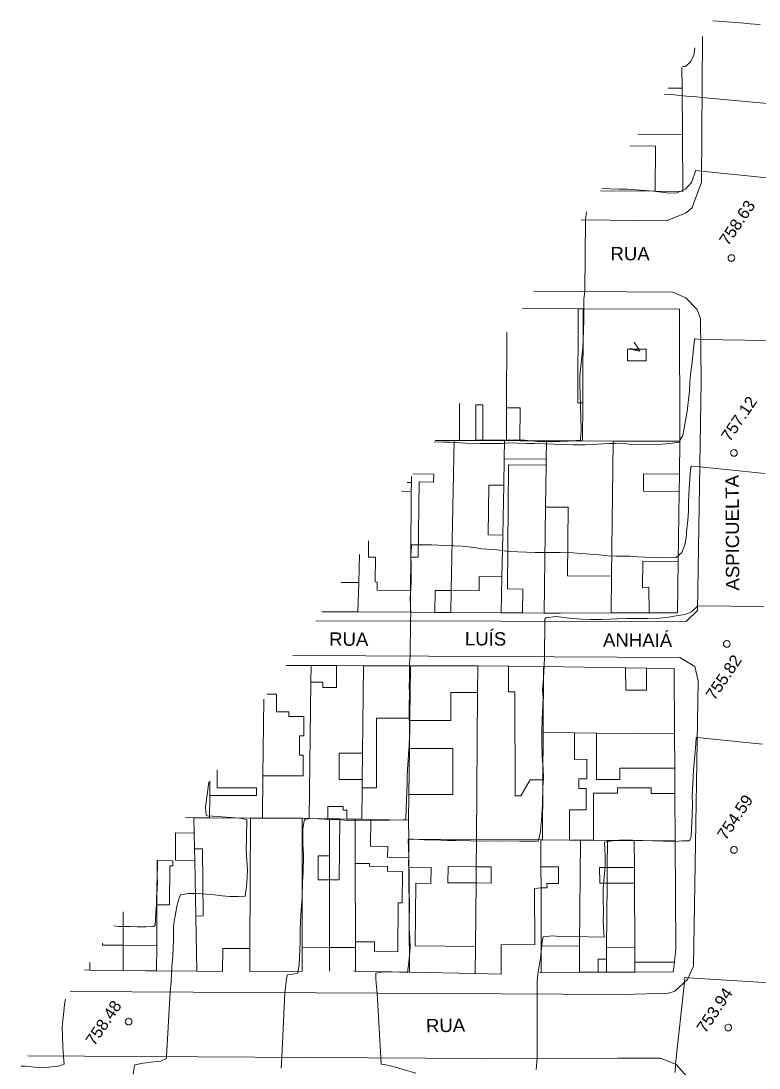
# Model space of a CAD drawing. Header units: metres. Extents: x 325024 to 7190115, y 7391967 to 10157759.
# Drawn here: x 325399.6 to 325510.7, y 7393488.2 to 7393645.7 of the extents above; entities that cross this region are included whole.
import ezdxf
from ezdxf.enums import TextEntityAlignment as Align

# ---------------------------------------------------------------- set-up
doc = ezdxf.new("R2010")
doc.units = ezdxf.units.M
doc.layers.get('0').update_dxf_attribs({"lineweight": 18})
for name, color, linetype, lineweight in [('100_SIST_VIARIO_MEIO_FIO', 1, 'Continuous', 18), ('160_P_SIMP_ASF_TOP', 7, 'Continuous', 18), ('206_MURO_E_MURO_ARRIMO', 7, 'Continuous', 18), ('214_PROJ_BEIRAL_EDIF', 10, 'Continuous', 18), ('600_CURVA_MESTRA', 14, 'Continuous', 18), ('604_CURVA_INTERM', 7, 'Continuous', 18), ('606_PTO_COTADO', 7, 'Continuous', 18), ('608_PTO_COTADO_INTERVIA', 1, 'Continuous', 18)]:
    doc.layers.add(name, color=color, linetype=linetype, lineweight=lineweight)
doc.styles.add('Style-Arial', font='arial.ttf', dxfattribs={"height": 1.75})

# ---------------------------------------------------------------- blocks, each defined once
blk = doc.blocks.new('SP09')
at = {"color": 0, "linetype": 'Continuous'}
blk.add_lwpolyline([(-0.03, -0.51), (-0.14, -0.49), (-0.24, -0.46), (-0.31, -0.42), (-0.35, -0.39), (-0.42, -0.31), (-0.47, -0.24), (-0.51, -0.15), (-0.52, -0.09), (-0.52, 0.03), (-0.51, 0.11), (-0.48, 0.2), (-0.44, 0.27), (-0.4, 0.33), (-0.32, 0.39), (-0.23, 0.44), (-0.15, 0.48), (-0.1, 0.48), (-0.03, 0.48), (0.08, 0.48), (0.19, 0.44), (0.27, 0.4), (0.35, 0.32), (0.41, 0.23), (0.46, 0.11), (0.48, 0.03), (0.48, -0.03), (0.47, -0.08), (0.44, -0.21), (0.38, -0.3), (0.31, -0.38), (0.23, -0.44), (0.1, -0.49), (0.02, -0.51)], close=True, dxfattribs=at)
blk = doc.blocks.new('SP10')
at = {"color": 0, "linetype": 'Continuous'}
blk.add_lwpolyline([(-0.03, -0.51), (-0.14, -0.49), (-0.24, -0.46), (-0.31, -0.42), (-0.35, -0.39), (-0.42, -0.31), (-0.47, -0.24), (-0.51, -0.15), (-0.52, -0.09), (-0.52, 0.03), (-0.51, 0.11), (-0.48, 0.2), (-0.44, 0.27), (-0.4, 0.33), (-0.32, 0.39), (-0.23, 0.44), (-0.15, 0.48), (-0.1, 0.48), (-0.03, 0.48), (0.08, 0.48), (0.19, 0.44), (0.27, 0.4), (0.35, 0.32), (0.41, 0.23), (0.46, 0.11), (0.48, 0.03), (0.48, -0.03), (0.47, -0.08), (0.44, -0.21), (0.38, -0.3), (0.31, -0.38), (0.23, -0.44), (0.1, -0.49), (0.02, -0.51)], close=True, dxfattribs=at)

msp = doc.modelspace()

# ---------------------------------------------------------------- linework, layer by layer
at = {"layer": '100_SIST_VIARIO_MEIO_FIO'}
for points in [[(325483.902, 7393615.81), (325496.701, 7393615.675), (325499.624, 7393616.798), (325500.561, 7393617.553), (325502.024, 7393621.418), (325502.142, 7393643.374)], [(325476.802, 7393605.081), (325497.696, 7393604.914), (325499.648, 7393604.079), (325501.365, 7393602.327), (325501.859, 7393600.944), (325501.937, 7393591.516), (325501.43, 7393557.054), (325499.682, 7393555.387), (325443.994, 7393555.502)], [(325440.537, 7393550.278), (325451.544, 7393550.228), (325498.759, 7393550), (325501.019, 7393548.602), (325501.513, 7393546.487), (325500.785, 7393503.549), (325499.914, 7393501.559), (325498.021, 7393499.812), (325497.028, 7393499.503), (325490.386, 7393499.308), (325407.077, 7393499.714)], [(325400.692, 7393490.067), (325469.002, 7393489.667), (325489.432, 7393489.727), (325495.827, 7393489.733), (325498.179, 7393488.762), (325499.9, 7393486.85)]]:
    msp.add_lwpolyline(points, dxfattribs=at)
at = {"layer": '206_MURO_E_MURO_ARRIMO'}
for p, q in [((325475.068, 7393602.461), (325483.45, 7393602.424)), ((325483.45, 7393602.424), (325484.201, 7393602.42)), ((325484.201, 7393602.42), (325498.679, 7393602.356)), ((325498.679, 7393602.356), (325498.768, 7393582.507)), ((325498.768, 7393582.507), (325498.697, 7393577.572)), ((325498.697, 7393577.572), (325498.658, 7393574.963)), ((325498.658, 7393574.963), (325498.502, 7393564.43)), ((325498.502, 7393564.43), (325498.387, 7393556.702)), ((325450.342, 7393556.834), (325444.882, 7393556.844)), ((325458.227, 7393556.787), (325450.342, 7393556.834)), ((325461.895, 7393556.765), (325458.227, 7393556.787)), ((325464.284, 7393556.751), (325461.895, 7393556.765)), ((325471.88, 7393556.706), (325464.284, 7393556.751)), ((325475.09, 7393556.686), (325471.88, 7393556.706)), ((325478.37, 7393556.667), (325475.09, 7393556.686)), ((325480.792, 7393556.652), (325478.37, 7393556.667)), ((325488.429, 7393556.674), (325480.792, 7393556.652)), ((325494.116, 7393556.69), (325488.429, 7393556.674)), ((325498.387, 7393556.702), (325494.116, 7393556.69)), ((325443.293, 7393548.768), (325439.544, 7393548.778)), ((325447.11, 7393548.758), (325443.293, 7393548.768)), ((325458.237, 7393548.728), (325451.188, 7393548.747)), ((325468.362, 7393548.701), (325458.237, 7393548.728)), ((325478.232, 7393548.607), (325472.979, 7393548.689)), ((325493.742, 7393548.366), (325490.605, 7393548.415)), ((325498.013, 7393529.517), (325497.992, 7393533.34)), ((325497.768, 7393502.681), (325497.928, 7393504.166)), ((325409.234, 7393502.975), (325409.993, 7393502.966)), ((325409.993, 7393502.966), (325415.025, 7393502.905)), ((325415.025, 7393502.905), (325418.375, 7393502.864)), ((325418.375, 7393502.864), (325420.051, 7393502.851)), ((325449.733, 7393502.822), (325449.96, 7393502.817)), ((325449.96, 7393502.817), (325458.075, 7393502.649)), ((325458.075, 7393502.649), (325467.987, 7393502.444)), ((325477.675, 7393502.615), (325477.89, 7393502.616)), ((325477.89, 7393502.616), (325483.637, 7393502.635)), ((325486.46, 7393502.644), (325487.708, 7393502.648)), ((325487.708, 7393502.648), (325492, 7393502.662)), ((325492, 7393502.662), (325497.768, 7393502.681))]:
    msp.add_line(p, q, dxfattribs=at)
for points in [[(325484.201, 7393602.42), (325484.15, 7393588.305)], [(325472.695, 7393587.556), (325472.737, 7393598.938)], [(325465.616, 7393582.627), (325465.636, 7393588.208)], [(325472.678, 7393582.602), (325472.695, 7393587.556)], [(325484.15, 7393588.305), (325484.129, 7393582.56)], [(325461.952, 7393582.64), (325464.82, 7393582.63)], [(325464.352, 7393560.051), (325464.82, 7393582.63)], [(325464.82, 7393582.63), (325465.616, 7393582.627)], [(325468.071, 7393582.618), (325465.616, 7393582.627)], [(325469.105, 7393582.615), (325468.071, 7393582.618)], [(325472.397, 7393582.603), (325469.105, 7393582.615)], [(325472.342, 7393579.873), (325472.397, 7393582.603)], [(325472.397, 7393582.603), (325472.678, 7393582.602)], [(325472.678, 7393582.602), (325474.696, 7393582.594)], [(325474.696, 7393582.594), (325478.677, 7393582.58)], [(325478.677, 7393582.58), (325478.644, 7393579.807)], [(325478.677, 7393582.58), (325484.129, 7393582.56)], [(325484.129, 7393582.56), (325488.7, 7393582.543)], [(325488.487, 7393562.199), (325488.7, 7393582.543)], [(325488.7, 7393582.543), (325498.768, 7393582.507)], [(325472.263, 7393575.883), (325472.342, 7393579.873)], [(325478.644, 7393579.807), (325478.634, 7393578.896)], [(325478.634, 7393578.896), (325478.559, 7393572.602)], [(325458.376, 7393576.304), (325458.383, 7393577.246)], [(325458.29, 7393565.062), (325458.365, 7393574.966)], [(325458.365, 7393574.966), (325458.376, 7393576.304)], [(325472.113, 7393568.391), (325472.263, 7393575.883)], [(325478.559, 7393572.602), (325478.37, 7393556.667)], [(325471.988, 7393562.102), (325472.113, 7393568.391)], [(325450.588, 7393565.467), (325450.468, 7393561.251)], [(325458.252, 7393560.05), (325458.29, 7393565.062)], [(325450.468, 7393561.251), (325450.342, 7393556.834)], [(325471.88, 7393556.706), (325471.988, 7393562.102)], [(325488.429, 7393556.674), (325488.487, 7393562.199)], [(325458.227, 7393556.787), (325458.252, 7393560.05)], [(325464.284, 7393556.751), (325464.352, 7393560.051)], [(325443.293, 7393548.768), (325443.263, 7393546.283)], [(325458.143, 7393540.834), (325458.237, 7393548.728)], [(325450.985, 7393531.649), (325451.032, 7393535.613)], [(325447.597, 7393525.702), (325446.061, 7393525.728)], [(325425.769, 7393521.192), (325425.803, 7393519.462)], [(325446.057, 7393520.14), (325446.054, 7393516.526)], [(325458.075, 7393502.649), (325457.997, 7393518.432)], [(325468.097, 7393516.069), (325468.117, 7393518.512)], [(325487.828, 7393518.378), (325487.81, 7393516.017)], [(325415.02, 7393506.683), (325415.025, 7393502.905)], [(325446.045, 7393506.382), (325446.042, 7393502.818)], [(325449.955, 7393506.351), (325449.96, 7393502.817)], [(325477.885, 7393506.56), (325477.89, 7393502.616)], [(325409.993, 7393502.966), (325409.994, 7393504.123)], [(325487.723, 7393504.591), (325487.708, 7393502.648)], [(325492, 7393502.662), (325491.992, 7393504.134)]]:
    msp.add_lwpolyline(points, dxfattribs=at)
at = {"layer": '214_PROJ_BEIRAL_EDIF'}
for points in [[(325499.064, 7393638.722), (325499.085, 7393635.607), (325497.006, 7393635.612)], [(325497.006, 7393635.612), (325499.085, 7393635.607), (325499.131, 7393628.63), (325492.428, 7393628.694)], [(325499.131, 7393628.63), (325499.189, 7393620.077), (325495.054, 7393620.115), (325495.117, 7393626.901), (325491.265, 7393626.937)], [(325492.428, 7393628.694), (325499.131, 7393628.63)], [(325486.801, 7393620.192), (325495.054, 7393620.115), (325495.117, 7393626.901), (325491.265, 7393626.937)], [(325475.068, 7393602.461), (325483.45, 7393602.424), (325483.399, 7393588.307), (325484.15, 7393588.305), (325484.129, 7393582.56), (325478.677, 7393582.58), (325474.696, 7393582.594)], [(325472.737, 7393598.938), (325472.695, 7393587.556), (325472.678, 7393582.602), (325472.397, 7393582.603), (325469.105, 7393582.615), (325469.125, 7393587.997), (325468.091, 7393588.001), (325468.071, 7393582.618)], [(325474.696, 7393582.594), (325474.714, 7393587.549), (325472.695, 7393587.556), (325472.737, 7393598.938)], [(325461.952, 7393582.64), (325464.82, 7393582.63), (325465.616, 7393582.627), (325465.636, 7393588.208)], [(325468.071, 7393582.618), (325465.616, 7393582.627), (325465.636, 7393588.208)], [(325458.612, 7393577.592), (325461.736, 7393577.56), (325461.724, 7393576.363), (325459.527, 7393576.386), (325459.408, 7393565.05), (325458.29, 7393565.062), (325458.252, 7393560.05), (325458.227, 7393556.787), (325461.895, 7393556.765), (325461.93, 7393560.076), (325464.352, 7393560.051), (325464.82, 7393582.63), (325461.952, 7393582.64)], [(325458.383, 7393577.246), (325458.376, 7393576.304), (325457.763, 7393576.31)], [(325458.252, 7393560.05), (325458.29, 7393565.062), (325458.365, 7393574.966), (325456.884, 7393574.982)], [(325451.938, 7393567.507), (325451.912, 7393565.063), (325452.978, 7393565.052), (325452.939, 7393561.337), (325453.244, 7393561.334), (325453.231, 7393560.103), (325458.252, 7393560.05)], [(325450.468, 7393561.251), (325450.588, 7393565.467)], [(325447.816, 7393561.279), (325450.468, 7393561.251)], [(325428.041, 7393529.227), (325428.001, 7393525.872), (325434.184, 7393525.834), (325435.977, 7393525.823), (325436.052, 7393532.167), (325436.189, 7393543.709)], [(325436.189, 7393543.709), (325436.052, 7393532.167), (325442.091, 7393532.17), (325442.09, 7393535.274), (325441.544, 7393535.273), (325441.542, 7393538.195), (325442.178, 7393538.196), (325442.176, 7393541.081), (325439.959, 7393541.08), (325439.958, 7393541.784), (325438.103, 7393541.783), (325438.102, 7393544.456), (325436.684, 7393544.455)], [(325429.171, 7393533.102), (325429.172, 7393530.392), (325435.098, 7393530.395), (325435.098, 7393529.231), (325428.041, 7393529.227)], [(325428.067, 7393531.434), (325428.041, 7393529.227), (325428.001, 7393525.872), (325425.677, 7393525.886), (325424.4, 7393525.894)], [(325424.4, 7393525.894), (325425.677, 7393525.886), (325425.722, 7393523.577), (325422.909, 7393523.588), (325422.893, 7393519.474), (325425.803, 7393519.462), (325425.968, 7393511.072), (325426.13, 7393502.802), (325420.051, 7393502.851), (325420.066, 7393506.663), (325420.091, 7393512.76), (325422.015, 7393512.753), (325422.039, 7393518.621), (325422.483, 7393518.619), (325422.486, 7393519.411), (325420.118, 7393519.421)], [(325420.066, 7393506.663), (325420.091, 7393512.76), (325420.118, 7393519.421), (325420.118, 7393519.422)], [(325420.118, 7393519.421), (325420.118, 7393519.422)], [(325415.012, 7393511.707), (325415.02, 7393506.683), (325411.913, 7393506.695), (325411.914, 7393507.025)], [(325415.012, 7393511.707), (325415.02, 7393506.683), (325420.066, 7393506.663)]]:
    msp.add_lwpolyline(points, dxfattribs=at)
for points in [[(325484.15, 7393588.305), (325484.201, 7393602.42), (325498.679, 7393602.356), (325498.768, 7393582.507), (325488.7, 7393582.543), (325484.129, 7393582.56)], [(325490.896, 7393596.382), (325493.671, 7393596.372), (325493.665, 7393594.581), (325490.889, 7393594.591)], [(325464.352, 7393560.051), (325468.559, 7393560.007), (325468.582, 7393562.138), (325471.988, 7393562.102), (325472.113, 7393568.391), (325469.927, 7393568.414), (325470.006, 7393575.906), (325472.263, 7393575.883), (325472.342, 7393579.873), (325472.397, 7393582.603), (325469.105, 7393582.615), (325468.071, 7393582.618), (325465.616, 7393582.627), (325464.82, 7393582.63)], [(325474.696, 7393582.594), (325478.677, 7393582.58), (325478.644, 7393579.807), (325472.342, 7393579.873), (325472.397, 7393582.603), (325472.678, 7393582.602)], [(325488.487, 7393562.199), (325488.7, 7393582.543), (325484.129, 7393582.56), (325478.677, 7393582.58), (325478.644, 7393579.807), (325478.634, 7393578.896), (325478.559, 7393572.602), (325481.945, 7393572.608), (325481.837, 7393562.269)], [(325498.697, 7393577.572), (325493.312, 7393577.628), (325493.285, 7393575.019), (325498.658, 7393574.963), (325498.502, 7393564.43), (325493.176, 7393564.485), (325493.134, 7393560.467), (325494.114, 7393560.538), (325494.116, 7393556.69), (325488.429, 7393556.674), (325488.487, 7393562.199), (325488.7, 7393582.543), (325498.768, 7393582.507)], [(325475.09, 7393556.686), (325478.37, 7393556.667), (325478.559, 7393572.602), (325478.634, 7393578.896), (325473.005, 7393578.955), (325472.81, 7393560.299), (325475.127, 7393560.275)], [(325443.02, 7393525.779), (325443.263, 7393546.283), (325445.067, 7393546.285), (325445.068, 7393545.47), (325447.112, 7393545.472), (325447.11, 7393548.758), (325451.188, 7393548.747), (325451.032, 7393535.613), (325447.522, 7393535.611), (325447.525, 7393531.647), (325450.985, 7393531.649), (325450.97, 7393530.381), (325450.914, 7393525.647), (325449.926, 7393525.663), (325448.674, 7393525.684), (325448.673, 7393527.033), (325448.114, 7393527.032), (325448.113, 7393527.549), (325445.825, 7393527.548), (325445.826, 7393525.732)], [(325468.329, 7393544.726), (325468.15, 7393522.589), (325477.864, 7393522.533), (325478.092, 7393522.531), (325478.141, 7393531.594), (325476.231, 7393531.593), (325474.844, 7393529.151), (325473.965, 7393529.151), (325473.956, 7393544.824), (325472.981, 7393544.824), (325472.979, 7393548.689), (325468.362, 7393548.701)], [(325486.205, 7393538.619), (325482.895, 7393538.65), (325478.179, 7393538.693), (325478.232, 7393548.607), (325490.605, 7393548.415), (325490.607, 7393545.054), (325493.744, 7393545.056), (325493.742, 7393548.366), (325497.91, 7393548.301), (325497.963, 7393538.511)], [(325468.329, 7393544.726), (325468.15, 7393522.589), (325457.976, 7393522.647), (325457.961, 7393525.528), (325458.007, 7393529.368), (325464.601, 7393529.372), (325464.597, 7393536.299), (325458.089, 7393536.296), (325458.139, 7393540.479), (325464.301, 7393540.483), (325464.299, 7393544.723)], [(325452.256, 7393525.624), (325457.961, 7393525.528), (325458.007, 7393529.368), (325458.089, 7393536.296), (325458.139, 7393540.479), (325458.143, 7393540.834), (325453.126, 7393540.831), (325453.132, 7393530.382), (325450.97, 7393530.381), (325450.914, 7393525.647)], [(325482.895, 7393538.65), (325478.179, 7393538.693), (325478.141, 7393531.594), (325478.092, 7393522.531), (325482.14, 7393522.508), (325482.137, 7393527.059), (325484.644, 7393527.06), (325484.642, 7393530.252), (325483.54, 7393530.251), (325483.539, 7393531.745), (325484.781, 7393531.746), (325484.779, 7393534.661), (325482.898, 7393534.66)], [(325486.205, 7393538.619), (325486.209, 7393531.649), (325489.716, 7393531.651), (325489.715, 7393533.335), (325497.992, 7393533.34), (325497.963, 7393538.511)], [(325485.746, 7393522.487), (325487.859, 7393522.475), (325491.895, 7393522.452), (325498.052, 7393522.416), (325498.013, 7393529.517), (325494.416, 7393529.515), (325494.416, 7393530.375), (325489.372, 7393530.372), (325489.372, 7393529.594), (325485.742, 7393529.592)], [(325426.13, 7393502.802), (325429.978, 7393502.771), (325430.006, 7393506.225), (325434.072, 7393506.192), (325434.184, 7393525.834), (325428.001, 7393525.872), (325425.677, 7393525.886), (325425.722, 7393523.577), (325425.769, 7393521.192), (325426.943, 7393521.183), (325427.064, 7393511.126), (325425.968, 7393511.072)], [(325434.072, 7393506.192), (325434.184, 7393525.834), (325435.977, 7393525.823), (325441.971, 7393525.787), (325441.952, 7393506.416), (325441.948, 7393502.815), (325434.099, 7393502.768)], [(325441.952, 7393506.416), (325441.971, 7393525.787), (325443.02, 7393525.779), (325445.826, 7393525.732), (325446.061, 7393525.728), (325446.057, 7393520.14), (325444.371, 7393520.153), (325444.342, 7393516.54), (325446.054, 7393516.526), (325446.045, 7393506.382)], [(325449.936, 7393518.996), (325449.954, 7393507.22), (325449.955, 7393506.351), (325446.045, 7393506.382), (325446.054, 7393516.526), (325447.522, 7393516.514), (325447.597, 7393525.702), (325448.674, 7393525.684), (325449.926, 7393525.663)], [(325452.256, 7393525.624), (325452.223, 7393521.588), (325454.81, 7393521.567), (325454.796, 7393519.937), (325457.989, 7393519.911), (325457.976, 7393522.647), (325457.961, 7393525.528)], [(325468.117, 7393518.512), (325468.15, 7393522.589), (325457.976, 7393522.647), (325457.989, 7393519.911), (325457.997, 7393518.432), (325461.333, 7393518.405), (325461.314, 7393515.999), (325459.02, 7393516.018), (325458.944, 7393506.595), (325468.02, 7393506.521), (325468.097, 7393516.069), (325463.866, 7393516.103), (325463.886, 7393518.546)], [(325471.896, 7393502.363), (325471.872, 7393506.77), (325476.953, 7393506.797), (325476.908, 7393515.211), (325477.873, 7393515.335), (325477.869, 7393518.483), (325477.864, 7393522.533), (325468.15, 7393522.589), (325468.117, 7393518.512), (325470.395, 7393518.494), (325470.376, 7393516.05), (325468.097, 7393516.069), (325468.02, 7393506.521), (325467.987, 7393502.444)], [(325482.14, 7393522.508), (325483.788, 7393522.498), (325483.667, 7393506.591), (325477.885, 7393506.56), (325477.873, 7393515.335), (325478.776, 7393515.34), (325478.772, 7393515.994), (325480.51, 7393516.003), (325480.497, 7393518.497), (325477.869, 7393518.483), (325477.864, 7393522.533), (325478.092, 7393522.531)], [(325485.746, 7393522.487), (325483.788, 7393522.498), (325483.667, 7393506.591), (325483.637, 7393502.635), (325486.46, 7393502.644), (325486.475, 7393504.6), (325487.723, 7393504.591), (325487.736, 7393506.323), (325487.81, 7393516.017), (325486.697, 7393516.011), (325486.684, 7393518.372), (325487.828, 7393518.378), (325487.859, 7393522.475)], [(325491.916, 7393518.399), (325487.828, 7393518.378), (325487.859, 7393522.475), (325491.895, 7393522.452)], [(325491.98, 7393506.346), (325491.929, 7393516.039), (325491.916, 7393518.399), (325491.895, 7393522.452), (325498.052, 7393522.416), (325498.141, 7393506.147), (325497.928, 7393504.166), (325491.992, 7393504.134)], [(325449.954, 7393507.22), (325449.936, 7393518.996), (325452.086, 7393518.978), (325452.083, 7393518.577), (325454.801, 7393518.555), (325454.795, 7393517.819), (325457.028, 7393517.801), (325456.989, 7393513.073), (325456.406, 7393513.078), (325456.346, 7393505.706), (325452.84, 7393505.735), (325452.851, 7393507.197)], [(325491.929, 7393516.039), (325487.81, 7393516.017), (325487.736, 7393506.323), (325491.98, 7393506.346)]]:
    msp.add_lwpolyline(points, close=True, dxfattribs=at)
at = {"layer": '600_CURVA_MESTRA'}
for points, elevation in [([(325547.677, 7393631.547), (325547.656, 7393631.548), (325545.225, 7393631.651), (325543.462, 7393631.76), (325540.96, 7393631.885), (325538.572, 7393631.97), (325536.135, 7393632.081), (325532.339, 7393632.073), (325529.721, 7393631.962), (325527.509, 7393632.076), (325522.769, 7393632.527), (325518.27, 7393632.906), (325516.626, 7393632.96), (325515.585, 7393633.109), (325514.387, 7393633.171), (325511.935, 7393633.305), (325502.024, 7393634.228), (325500.911, 7393634.343), (325499.736, 7393634.4), (325497.92, 7393634.594), (325496.398, 7393634.694)], 760), ([(325511.204, 7393536.945), (325501.368, 7393537.941), (325501.223, 7393537.955), (325501.099, 7393536.285), (325500.987, 7393535.284), (325500.81, 7393533.053), (325500.781, 7393532.03), (325500.596, 7393529.083), (325500.633, 7393527.961), (325500.608, 7393526.349), (325500.53, 7393524.242), (325500.44, 7393522.985), (325500.227, 7393522.403), (325499.059, 7393522.378), (325497.493, 7393522.274), (325496.266, 7393522.344), (325494.625, 7393522.412), (325493.21, 7393522.434), (325491.657, 7393522.487), (325489.6, 7393522.486), (325488.568, 7393522.389), (325487.405, 7393522.205), (325487.497, 7393520.19), (325487.503, 7393519.102), (325487.479, 7393518), (325487.357, 7393516.939), (325487.209, 7393515.211), (325487.2, 7393513.671), (325487.247, 7393511.79), (325487.222, 7393510.493), (325487.268, 7393509.317), (325487.37, 7393507.908), (325484.965, 7393507.986), (325480.686, 7393508.027), (325479.593, 7393508.132), (325478.216, 7393507.941), (325478.068, 7393507.205), (325477.782, 7393504.823), (325477.397, 7393502.406), (325477.274, 7393501.285), (325477.293, 7393499.372), (325477.284, 7393489.691), (325477.146, 7393487.992)], 755)]:
    msp.add_lwpolyline(points, dxfattribs=dict(at, elevation=elevation))
at = {"layer": '604_CURVA_INTERM', "flags": 128}
for points, elevation in [([(325503.701, 7393645.729), (325505.169, 7393645.663), (325507.896, 7393645.436), (325509.308, 7393645.287), (325510.849, 7393645.199)], 761), ([(325499.157, 7393638.862), (325499.602, 7393638.852), (325500.348, 7393639.563), (325500.847, 7393640.511), (325501.033, 7393641.697)], 761), ([(325511.897, 7393622.117), (325502.033, 7393623.108), (325501.18, 7393623.219), (325500.485, 7393621.444), (325499.58, 7393620.412), (325498.309, 7393619.897), (325497.175, 7393619.843), (325494.777, 7393620.131), (325490.905, 7393620.445), (325489.624, 7393620.421), (325487.008, 7393620.504)], 759), ([(325484.699, 7393617.014), (325484.574, 7393615.803), (325484.474, 7393605.02), (325484.333, 7393603.939), (325484.308, 7393600.812), (325484.246, 7393599.122), (325484.179, 7393596.609), (325483.732, 7393592.343), (325483.695, 7393591.059), (325483.767, 7393589.711), (325483.919, 7393584.177), (325483.805, 7393582.654), (325483.147, 7393582.597), (325481.882, 7393582.534), (325480.737, 7393582.45), (325479.453, 7393582.437), (325477.279, 7393582.49), (325475.435, 7393582.65), (325474.052, 7393582.697), (325473.038, 7393582.668), (325468.724, 7393582.7), (325467.369, 7393582.644), (325465.342, 7393582.689), (325462.255, 7393582.618), (325461.951, 7393582.639)], 759), ([(325511.782, 7393597.655), (325501.936, 7393597.827), (325501.044, 7393597.897), (325500.974, 7393597.737), (325500.809, 7393596.387), (325500.568, 7393593.992), (325500.416, 7393592.926), (325500.25, 7393591.449), (325500.21, 7393590.087), (325499.837, 7393586.964), (325499.185, 7393583.38), (325498.591, 7393582.375), (325497.602, 7393582.195), (325496.143, 7393582.083), (325494.452, 7393582.032), (325493.123, 7393582.063), (325491.491, 7393582.033), (325490.144, 7393582.22), (325489.082, 7393582.168), (325488.058, 7393582.185), (325485.579, 7393582.042), (325484.51, 7393581.963), (325482.776, 7393581.948), (325480.977, 7393582.029), (325478.566, 7393582.101), (325476.942, 7393582.156), (325475.679, 7393582.181), (325474.403, 7393582.227), (325473.041, 7393582.247), (325471.964, 7393582.183), (325470.884, 7393582.191), (325469.804, 7393582.155), (325468.652, 7393582.157), (325466.506, 7393582.218), (325464.232, 7393582.356), (325463.203, 7393582.363), (325461.812, 7393582.429)], 758), ([(325511.544, 7393577.676), (325501.748, 7393578.662), (325500.516, 7393578.755), (325500.429, 7393578.617), (325500.322, 7393577.559), (325500.127, 7393574.598), (325500.057, 7393573.196), (325500.079, 7393571.992), (325499.965, 7393570.655), (325499.805, 7393569.337), (325499.685, 7393567.958), (325499.515, 7393566.915), (325499.037, 7393565.764), (325498.195, 7393565.033), (325495.507, 7393564.953), (325492.45, 7393565.103), (325491.207, 7393565.198), (325489.212, 7393565.232), (325487.938, 7393565.283), (325486.578, 7393565.407), (325484.502, 7393565.547), (325482.694, 7393565.718), (325480.731, 7393565.765), (325479.287, 7393565.78), (325478.221, 7393565.757), (325477.008, 7393565.781), (325473.1, 7393565.947), (325471.213, 7393566.176), (325468.99, 7393566.341), (325467.828, 7393566.548), (325465.989, 7393566.731), (325463.488, 7393566.82), (325461.394, 7393566.927), (325459.99, 7393566.94), (325458.4, 7393566.901), (325458.378, 7393566.704), (325458.303, 7393565.237), (325458.352, 7393563.934), (325458.319, 7393562.744), (325458.345, 7393561.477), (325458.308, 7393560.35), (325458.192, 7393558.941), (325458.228, 7393557.707), (325458.296, 7393556.592), (325458.222, 7393555.473), (325458.204, 7393550.196), (325458.103, 7393549.021), (325458.113, 7393546.755), (325458.058, 7393545.649), (325458.07, 7393544.619), (325458.054, 7393542.632), (325458.106, 7393538.2), (325458.049, 7393536.801), (325457.809, 7393533.13), (325457.718, 7393532.059), (325457.723, 7393530.974), (325457.586, 7393527.335), (325457.547, 7393525.634), (325457.154, 7393525.574), (325455.102, 7393525.504), (325454.011, 7393525.518), (325451.665, 7393525.433), (325448.71, 7393525.446), (325447.298, 7393525.586), (325446.293, 7393525.592), (325445.279, 7393525.66), (325443.488, 7393525.746), (325442.385, 7393525.643), (325442.243, 7393525.404), (325442.051, 7393524.243), (325442.038, 7393521.935), (325442.145, 7393520.272), (325442.099, 7393517.645), (325441.994, 7393516.281), (325441.93, 7393513.933), (325441.77, 7393511.281), (325441.661, 7393509.06), (325441.628, 7393507.149), (325441.559, 7393504.976), (325441.472, 7393503.775), (325441.308, 7393502.487), (325440.828, 7393502.395), (325439.738, 7393502.248), (325439.643, 7393501.907), (325439.604, 7393501.622), (325439.34, 7393499.557), (325438.897, 7393489.843), (325438.799, 7393488.213)], 757), ([(325511.378, 7393557.634), (325501.44, 7393557.749), (325500.531, 7393556.854), (325499.536, 7393556.451), (325498.495, 7393556.297), (325497.03, 7393556.032), (325495.69, 7393555.886), (325493.93, 7393555.842), (325492.559, 7393555.858), (325490.852, 7393555.851), (325489.395, 7393555.774), (325488.234, 7393555.766), (325487.079, 7393555.704), (325485.278, 7393555.696), (325483.941, 7393555.765), (325482.148, 7393555.894), (325480.139, 7393556.123), (325478.578, 7393555.966), (325478.434, 7393555.675), (325478.423, 7393555.431), (325478.404, 7393550.098), (325478.355, 7393548.717), (325478.259, 7393546.878), (325478.108, 7393545.08), (325478.185, 7393543.955), (325478.035, 7393540.583), (325477.99, 7393538.722), (325477.974, 7393537.256), (325478.027, 7393535.128), (325478.179, 7393533.225), (325478.268, 7393531.758), (325478.131, 7393530.481), (325478.104, 7393527.905), (325477.926, 7393525.515), (325477.728, 7393523.511), (325477.43, 7393522.351), (325476.712, 7393522.337), (325474.636, 7393522.337), (325471.942, 7393522.402), (325469.488, 7393522.375), (325465.05, 7393522.451), (325463.813, 7393522.47), (325461.753, 7393522.531), (325460.362, 7393522.552), (325457.959, 7393522.691), (325457.915, 7393522.6), (325457.978, 7393520.117), (325457.922, 7393518.923), (325458.043, 7393517.867), (325458.054, 7393516.407), (325458.034, 7393515.345), (325458.113, 7393512.213), (325458.06, 7393510.873), (325458.064, 7393509.239), (325458.167, 7393507.778), (325458.199, 7393506.459), (325458.115, 7393505.16), (325458.002, 7393504.119), (325457.771, 7393502.586), (325455.344, 7393502.675), (325454.194, 7393502.689), (325453.026, 7393502.505), (325453.022, 7393501.648), (325453.125, 7393500.455), (325453.23, 7393499.489), (325453.771, 7393489.756), (325453.847, 7393488.793), (325454.54, 7393488.711), (325455.65, 7393488.472), (325459.052, 7393487.454)], 756), ([(325427.935, 7393531.235), (325427.423, 7393527.472), (325427.495, 7393526.243), (325427.723, 7393526.158), (325429.937, 7393526.007), (325431.283, 7393525.915), (325432.514, 7393525.804), (325433.611, 7393525.609), (325433.637, 7393524.977), (325433.557, 7393523.524), (325433.551, 7393522.479), (325433.522, 7393521.344), (325433.571, 7393520.128), (325433.736, 7393518.069), (325433.68, 7393516.889), (325433.556, 7393515.503), (325433.35, 7393514.078), (325432.321, 7393514.012), (325431.008, 7393514.031), (325429.905, 7393514.115), (325428.759, 7393514.284), (325427.628, 7393514.382), (325426.07, 7393514.473), (325424.867, 7393514.481), (325423.672, 7393514.267), (325423.448, 7393513.789), (325423.168, 7393512.791), (325422.79, 7393510.81), (325422.593, 7393509.639), (325422.575, 7393508.61), (325422.591, 7393507.397), (325422.568, 7393506.296), (325422.483, 7393505.053), (325422.336, 7393503.434), (325422.312, 7393502.357), (325422.231, 7393501.229), (325422.077, 7393499.641), (325421.565, 7393489.944), (325421.552, 7393489.682), (325420.712, 7393489.246), (325419.58, 7393489.172), (325418.016, 7393488.979), (325416.798, 7393488.706), (325416.692, 7393488.302), (325416.505, 7393487.294)], 758), ([(325420.171, 7393519.502), (325420.194, 7393518.735), (325420.159, 7393516.953), (325420.186, 7393516.32), (325420.12, 7393515.015), (325420.043, 7393514.016), (325420.026, 7393512.853), (325419.962, 7393511.597), (325419.817, 7393509.674), (325419.586, 7393509.511), (325418.448, 7393509.464), (325417.139, 7393509.471), (325416.028, 7393509.505), (325414.379, 7393509.5), (325413.615, 7393509.595)], 759), ([(325498.058, 7393487.563), (325498.109, 7393488.791), (325499.459, 7393501.139), (325499.514, 7393501.835), (325500.025, 7393501.814), (325513.072, 7393500.987)], 754), ([(325406.329, 7393498.584), (325406.213, 7393497.786), (325406.1, 7393496.737), (325405.926, 7393495.387), (325405.87, 7393494.35), (325405.892, 7393493.038), (325405.965, 7393491.374), (325406.051, 7393489.961), (325406.153, 7393488.817), (325405.29, 7393488.49), (325402.817, 7393488.273), (325401.678, 7393488.34), (325400.341, 7393488.485), (325399.65, 7393488.492)], 759)]:
    msp.add_lwpolyline(points, dxfattribs=dict(at, elevation=elevation))

# ---------------------------------------------------------------- block references
at = {"layer": '606_PTO_COTADO', "rotation": 55.83005668387076}
for p in [(325506.899, 7393580.772, 757.12), (325506.907, 7393521.075, 754.58), (325415.856, 7393495.238, 758.47)]:
    msp.add_blockref('SP09', p, dxfattribs=at)
at = {"layer": '608_PTO_COTADO_INTERVIA', "rotation": 55.83005668387076}
for p in [(325506.514, 7393610.092, 758.626), (325505.825, 7393552.05, 755.816), (325506.047, 7393494.339, 753.941)]:
    msp.add_blockref('SP10', p, dxfattribs=at)

# ---------------------------------------------------------------- texts
at = {"layer": '160_P_SIMP_ASF_TOP', "style": 'Style-Arial'}
for s, rotation, p in [('RUA', 359.76732, (325488.32, 7393610.733)), ('ASPICUELTA', 90.30111, (325506.701, 7393560.046)), ('RUA', 359.73279, (325446.005, 7393552.751)), ('LUÍS', 359.73279, (325466.427, 7393552.801)), ('ANHAIÁ', 359.73279, (325487.201, 7393552.613))]:
    msp.add_text(s, height=2, rotation=rotation, dxfattribs=at).set_placement(p, align=Align.MIDDLE_LEFT)
msp.add_text('RUA', height=2, rotation=0.83006, dxfattribs=at).set_placement((325460.58, 7393493.597))
at = {"layer": '214_PROJ_BEIRAL_EDIF', "style": 'Style-Arial'}
msp.add_text('V', height=1.5, rotation=55.83006, dxfattribs=at).set_placement((325492.375, 7393595.506))
at = {"layer": '606_PTO_COTADO', "style": 'Style-Arial'}
for s, p in [('757.12', (325507.642, 7393585.895, 757.12)), ('754.59', (325507.045, 7393525.964, 754.58)), ('758.48', (325412.066, 7393495.021, 758.47))]:
    msp.add_text(s, height=1.75, rotation=55.83006, dxfattribs=at).set_placement(p, align=Align.MIDDLE_CENTER)
at = {"layer": '608_PTO_COTADO_INTERVIA', "style": 'Style-Arial'}
for s, p in [('758.63', (325507.372, 7393615.385, 758.626)), ('755.82', (325505.34, 7393546.995, 755.816)), ('753.94', (325503.968, 7393496.918, 753.941))]:
    msp.add_text(s, height=1.75, rotation=55.83006, dxfattribs=at).set_placement(p, align=Align.MIDDLE_CENTER)

doc.saveas('drawing.dxf')
